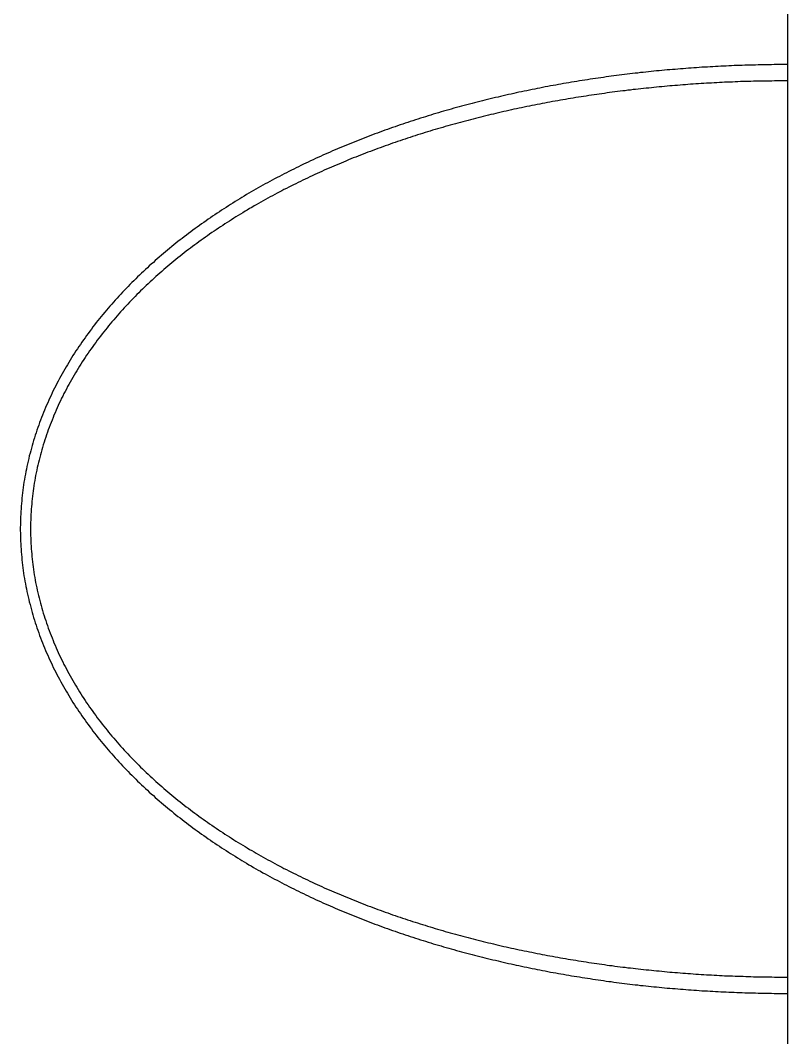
# Model space of a CAD drawing. Header units: millimetres. Extents: x 0 to 3800, y -67 to 2530.
# Drawn here: x 3399.76 to 3408.11, y 900.53 to 911.59 of the extents above; entities that cross this region are included whole.
import ezdxf
from ezdxf.lldxf.tags import DXFTag

# ---------------------------------------------------------------- set-up
doc = ezdxf.new("R2010")
doc.units = ezdxf.units.MM
doc.layers.add('내부선 및 부속', color=4, linetype='Continuous')
doc.layers.add('중심선', color=1, linetype='DASHED')
tags = doc.linetypes.add('DASHDOT', pattern=[70, 31, -13, 13, -13]).pattern_tags.tags
tags[10:11] = [DXFTag(74, 4), DXFTag(75, 0), DXFTag(340, '0'), DXFTag(46, 0.0), DXFTag(50, 0.0), DXFTag(44, 0.0), DXFTag(45, 0.0)]
tags[8:9] = [DXFTag(74, 4), DXFTag(75, 0), DXFTag(340, '0'), DXFTag(46, 0.0), DXFTag(50, 0.0), DXFTag(44, 0.0), DXFTag(45, 0.0)]
tags[6:7] = [DXFTag(74, 4), DXFTag(75, 0), DXFTag(340, '0'), DXFTag(46, 0.0), DXFTag(50, 0.0), DXFTag(44, 0.0), DXFTag(45, 0.0)]
tags[4:5] = [DXFTag(74, 4), DXFTag(75, 0), DXFTag(340, '0'), DXFTag(46, 0.0), DXFTag(50, 0.0), DXFTag(44, 0.0), DXFTag(45, 0.0)]
tags = doc.linetypes.add('DASHED', pattern=[25.72, 12.86, -12.86]).pattern_tags.tags
tags[6:7] = [DXFTag(74, 4), DXFTag(75, 0), DXFTag(340, '0'), DXFTag(46, 0.0), DXFTag(50, 0.0), DXFTag(44, 0.0), DXFTag(45, 0.0)]
tags[4:5] = [DXFTag(74, 4), DXFTag(75, 0), DXFTag(340, '0'), DXFTag(46, 0.0), DXFTag(50, 0.0), DXFTag(44, 0.0), DXFTag(45, 0.0)]

msp = doc.modelspace()

# ---------------------------------------------------------------- linework, layer by layer
at = {"layer": '내부선 및 부속', "linetype": 'Continuous', "flags": 128}
for points in [[(3408.105, 911.112), (3408.076, 911.112), (3408.047, 911.112), (3408.018, 911.112), (3407.989, 911.112), (3407.96, 911.112), (3407.931, 911.111), (3407.901, 911.111), (3407.872, 911.111), (3407.843, 911.11), (3407.814, 911.11), (3407.785, 911.109), (3407.756, 911.108), (3407.727, 911.108), (3407.697, 911.107), (3407.668, 911.106), (3407.639, 911.105), (3407.61, 911.104), (3407.581, 911.103), (3407.552, 911.102), (3407.523, 911.101), (3407.494, 911.1), (3407.464, 911.098), (3407.435, 911.097), (3407.406, 911.096), (3407.377, 911.094), (3407.348, 911.093), (3407.319, 911.091), (3407.29, 911.09), (3407.261, 911.088), (3407.232, 911.086), (3407.203, 911.085), (3407.173, 911.083), (3407.144, 911.081), (3407.115, 911.079), (3407.086, 911.077), (3407.057, 911.075), (3407.028, 911.073), (3406.999, 911.071), (3406.97, 911.068), (3406.941, 911.066), (3406.912, 911.064), (3406.883, 911.061), (3406.854, 911.059), (3406.825, 911.056), (3406.796, 911.054), (3406.767, 911.051), (3406.738, 911.048), (3406.709, 911.046), (3406.68, 911.043), (3406.651, 911.04), (3406.622, 911.037), (3406.593, 911.034), (3406.564, 911.031), (3406.535, 911.028), (3406.506, 911.025), (3406.477, 911.021), (3406.448, 911.018), (3406.419, 911.015), (3406.39, 911.011), (3406.361, 911.008), (3406.332, 911.004), (3406.303, 911.001), (3406.274, 910.997), (3406.245, 910.993), (3406.216, 910.989), (3406.187, 910.986), (3406.159, 910.982), (3406.13, 910.978), (3406.101, 910.974), (3406.072, 910.97), (3406.043, 910.965), (3406.014, 910.961), (3405.985, 910.957), (3405.957, 910.953), (3405.928, 910.948), (3405.899, 910.944), (3405.87, 910.939), (3405.841, 910.935), (3405.813, 910.93), (3405.784, 910.925), (3405.755, 910.92), (3405.726, 910.915), (3405.698, 910.911), (3405.669, 910.906), (3405.64, 910.901), (3405.612, 910.895), (3405.583, 910.89), (3405.554, 910.885), (3405.526, 910.88), (3405.497, 910.874), (3405.468, 910.869), (3405.44, 910.863), (3405.411, 910.858), (3405.382, 910.852), (3405.354, 910.847), (3405.325, 910.841), (3405.297, 910.835), (3405.268, 910.829), (3405.24, 910.823), (3405.211, 910.817), (3405.211, 910.817), (3405.183, 910.811), (3405.154, 910.805), (3405.126, 910.799), (3405.097, 910.792), (3405.069, 910.786), (3405.04, 910.78), (3405.012, 910.773), (3404.983, 910.767), (3404.955, 910.76), (3404.927, 910.753), (3404.898, 910.747), (3404.87, 910.74), (3404.842, 910.733), (3404.813, 910.726), (3404.785, 910.719), (3404.757, 910.712), (3404.729, 910.705), (3404.7, 910.697), (3404.672, 910.69), (3404.644, 910.683), (3404.616, 910.675), (3404.588, 910.668), (3404.559, 910.66), (3404.531, 910.652), (3404.503, 910.645), (3404.475, 910.637), (3404.447, 910.629), (3404.419, 910.621), (3404.391, 910.613), (3404.363, 910.605), (3404.335, 910.597), (3404.307, 910.588), (3404.279, 910.58), (3404.251, 910.572), (3404.223, 910.563), (3404.195, 910.555), (3404.168, 910.546), (3404.14, 910.537), (3404.112, 910.529), (3404.084, 910.52), (3404.056, 910.511), (3404.029, 910.502), (3404.001, 910.493), (3403.973, 910.484), (3403.946, 910.475), (3403.918, 910.465), (3403.89, 910.456), (3403.863, 910.446), (3403.835, 910.437), (3403.808, 910.427), (3403.78, 910.418), (3403.753, 910.408), (3403.725, 910.398), (3403.698, 910.388), (3403.67, 910.378), (3403.643, 910.368), (3403.616, 910.358), (3403.588, 910.348), (3403.561, 910.337), (3403.534, 910.327), (3403.507, 910.317), (3403.48, 910.306), (3403.452, 910.295), (3403.425, 910.285), (3403.398, 910.274), (3403.371, 910.263), (3403.344, 910.252), (3403.317, 910.241), (3403.29, 910.23), (3403.263, 910.219), (3403.236, 910.207), (3403.21, 910.196), (3403.183, 910.185), (3403.156, 910.173), (3403.129, 910.161), (3403.103, 910.15), (3403.076, 910.138), (3403.049, 910.126), (3403.023, 910.114), (3402.996, 910.102), (3402.97, 910.09), (3402.943, 910.078), (3402.917, 910.065), (3402.89, 910.053), (3402.864, 910.04), (3402.838, 910.028), (3402.811, 910.015), (3402.785, 910.002), (3402.759, 909.989), (3402.733, 909.976), (3402.707, 909.963), (3402.681, 909.95), (3402.655, 909.937), (3402.629, 909.924), (3402.603, 909.91), (3402.577, 909.897), (3402.551, 909.883), (3402.525, 909.87), (3402.5, 909.856), (3402.474, 909.842), (3402.474, 909.842), (3402.449, 909.828), (3402.423, 909.814), (3402.397, 909.8), (3402.372, 909.786), (3402.347, 909.771), (3402.321, 909.757), (3402.296, 909.742), (3402.271, 909.728), (3402.246, 909.713), (3402.22, 909.698), (3402.195, 909.683), (3402.17, 909.668), (3402.145, 909.653), (3402.121, 909.638), (3402.096, 909.622), (3402.071, 909.607), (3402.046, 909.591), (3402.022, 909.576), (3401.997, 909.56), (3401.973, 909.544), (3401.948, 909.528), (3401.924, 909.512), (3401.9, 909.496), (3401.875, 909.48), (3401.851, 909.464), (3401.827, 909.447), (3401.803, 909.43), (3401.779, 909.414), (3401.755, 909.397), (3401.731, 909.38), (3401.707, 909.363), (3401.684, 909.346), (3401.66, 909.329), (3401.637, 909.312), (3401.613, 909.294), (3401.59, 909.277), (3401.566, 909.259), (3401.543, 909.241), (3401.52, 909.223), (3401.497, 909.205), (3401.474, 909.187), (3401.451, 909.169), (3401.428, 909.151), (3401.406, 909.133), (3401.383, 909.114), (3401.361, 909.095), (3401.338, 909.077), (3401.316, 909.058), (3401.294, 909.039), (3401.271, 909.02), (3401.249, 909.001), (3401.227, 908.981), (3401.206, 908.962), (3401.184, 908.943), (3401.162, 908.923), (3401.141, 908.903), (3401.119, 908.883), (3401.098, 908.864), (3401.077, 908.843), (3401.055, 908.823), (3401.034, 908.803), (3401.014, 908.783), (3400.993, 908.762), (3400.972, 908.742), (3400.952, 908.721), (3400.931, 908.7), (3400.911, 908.679), (3400.891, 908.658), (3400.871, 908.637), (3400.851, 908.616), (3400.831, 908.594), (3400.811, 908.573), (3400.792, 908.551), (3400.772, 908.529), (3400.753, 908.507), (3400.734, 908.485), (3400.715, 908.463), (3400.696, 908.441), (3400.677, 908.419), (3400.658, 908.396), (3400.64, 908.374), (3400.621, 908.351), (3400.603, 908.328), (3400.585, 908.306), (3400.567, 908.283), (3400.549, 908.259), (3400.532, 908.236), (3400.514, 908.213), (3400.497, 908.189), (3400.48, 908.166), (3400.463, 908.142), (3400.446, 908.118), (3400.429, 908.094), (3400.413, 908.07), (3400.396, 908.046), (3400.38, 908.022), (3400.364, 907.998), (3400.348, 907.973), (3400.332, 907.949), (3400.317, 907.924), (3400.317, 907.924), (3400.302, 907.899), (3400.286, 907.874), (3400.271, 907.849), (3400.256, 907.824), (3400.242, 907.799), (3400.227, 907.774), (3400.213, 907.748), (3400.199, 907.723), (3400.185, 907.697), (3400.171, 907.671), (3400.158, 907.645), (3400.144, 907.62), (3400.131, 907.593), (3400.118, 907.567), (3400.106, 907.541), (3400.093, 907.515), (3400.081, 907.488), (3400.069, 907.462), (3400.057, 907.435), (3400.045, 907.408), (3400.034, 907.382), (3400.022, 907.355), (3400.011, 907.328), (3400, 907.301), (3399.99, 907.273), (3399.979, 907.246), (3399.969, 907.219), (3399.959, 907.191), (3399.949, 907.164), (3399.94, 907.136), (3399.931, 907.109), (3399.922, 907.081), (3399.913, 907.053), (3399.904, 907.025), (3399.896, 906.997), (3399.888, 906.969), (3399.88, 906.941), (3399.872, 906.913), (3399.865, 906.885), (3399.857, 906.857), (3399.851, 906.828), (3399.844, 906.8), (3399.837, 906.771), (3399.831, 906.743), (3399.825, 906.714), (3399.82, 906.686), (3399.814, 906.657), (3399.809, 906.628), (3399.804, 906.6), (3399.799, 906.571), (3399.795, 906.542), (3399.791, 906.513), (3399.787, 906.484), (3399.783, 906.455), (3399.78, 906.426), (3399.777, 906.397), (3399.774, 906.368), (3399.771, 906.339), (3399.769, 906.31), (3399.767, 906.281), (3399.765, 906.252), (3399.763, 906.223), (3399.762, 906.193), (3399.761, 906.164), (3399.76, 906.135), (3399.76, 906.106), (3399.759, 906.077), (3399.759, 906.047), (3399.76, 906.018), (3399.76, 905.989), (3399.761, 905.96), (3399.762, 905.931), (3399.763, 905.902), (3399.765, 905.872), (3399.767, 905.843), (3399.769, 905.814), (3399.771, 905.785), (3399.774, 905.756), (3399.777, 905.727), (3399.78, 905.698), (3399.783, 905.669), (3399.787, 905.64), (3399.791, 905.611), (3399.795, 905.582), (3399.799, 905.553), (3399.804, 905.525), (3399.809, 905.496), (3399.814, 905.467), (3399.82, 905.438), (3399.825, 905.41), (3399.831, 905.381), (3399.837, 905.353), (3399.844, 905.324), (3399.851, 905.296), (3399.857, 905.268), (3399.865, 905.239), (3399.872, 905.211), (3399.88, 905.183), (3399.888, 905.155), (3399.896, 905.127), (3399.896, 905.127), (3399.904, 905.099), (3399.913, 905.071), (3399.922, 905.043), (3399.931, 905.015), (3399.94, 904.988), (3399.949, 904.96), (3399.959, 904.933), (3399.969, 904.905), (3399.979, 904.878), (3399.99, 904.851), (3400, 904.823), (3400.011, 904.796), (3400.022, 904.769), (3400.034, 904.742), (3400.045, 904.716), (3400.057, 904.689), (3400.069, 904.662), (3400.081, 904.636), (3400.093, 904.609), (3400.106, 904.583), (3400.118, 904.557), (3400.131, 904.531), (3400.145, 904.505), (3400.158, 904.479), (3400.171, 904.453), (3400.185, 904.427), (3400.199, 904.401), (3400.213, 904.376), (3400.227, 904.35), (3400.242, 904.325), (3400.256, 904.3), (3400.271, 904.275), (3400.286, 904.25), (3400.302, 904.225), (3400.317, 904.2), (3400.332, 904.175), (3400.348, 904.151), (3400.364, 904.126), (3400.38, 904.102), (3400.396, 904.078), (3400.413, 904.054), (3400.429, 904.03), (3400.446, 904.006), (3400.463, 903.982), (3400.48, 903.958), (3400.497, 903.935), (3400.514, 903.911), (3400.532, 903.888), (3400.549, 903.865), (3400.567, 903.842), (3400.585, 903.819), (3400.603, 903.796), (3400.621, 903.773), (3400.64, 903.75), (3400.658, 903.728), (3400.677, 903.705), (3400.696, 903.683), (3400.715, 903.661), (3400.734, 903.639), (3400.753, 903.617), (3400.772, 903.595), (3400.792, 903.573), (3400.811, 903.552), (3400.831, 903.53), (3400.851, 903.509), (3400.871, 903.487), (3400.891, 903.466), (3400.911, 903.445), (3400.931, 903.424), (3400.952, 903.403), (3400.972, 903.383), (3400.993, 903.362), (3401.014, 903.341), (3401.034, 903.321), (3401.055, 903.301), (3401.077, 903.281), (3401.098, 903.261), (3401.119, 903.241), (3401.141, 903.221), (3401.162, 903.201), (3401.184, 903.182), (3401.206, 903.162), (3401.227, 903.143), (3401.249, 903.123), (3401.271, 903.104), (3401.294, 903.085), (3401.316, 903.066), (3401.338, 903.047), (3401.361, 903.029), (3401.383, 903.01), (3401.406, 902.992), (3401.428, 902.973), (3401.451, 902.955), (3401.474, 902.937), (3401.497, 902.919), (3401.52, 902.901), (3401.543, 902.883), (3401.566, 902.865), (3401.59, 902.847), (3401.613, 902.83), (3401.613, 902.83), (3401.637, 902.813), (3401.66, 902.795), (3401.684, 902.778), (3401.707, 902.761), (3401.731, 902.744), (3401.755, 902.727), (3401.779, 902.71), (3401.803, 902.694), (3401.827, 902.677), (3401.851, 902.661), (3401.875, 902.644), (3401.9, 902.628), (3401.924, 902.612), (3401.948, 902.596), (3401.973, 902.58), (3401.997, 902.564), (3402.022, 902.548), (3402.046, 902.533), (3402.071, 902.517), (3402.096, 902.502), (3402.121, 902.486), (3402.145, 902.471), (3402.17, 902.456), (3402.195, 902.441), (3402.22, 902.426), (3402.246, 902.411), (3402.271, 902.397), (3402.296, 902.382), (3402.321, 902.367), (3402.347, 902.353), (3402.372, 902.339), (3402.397, 902.324), (3402.423, 902.31), (3402.449, 902.296), (3402.474, 902.282), (3402.5, 902.268), (3402.525, 902.254), (3402.551, 902.241), (3402.577, 902.227), (3402.603, 902.214), (3402.629, 902.2), (3402.655, 902.187), (3402.681, 902.174), (3402.707, 902.161), (3402.733, 902.148), (3402.759, 902.135), (3402.785, 902.122), (3402.811, 902.109), (3402.838, 902.096), (3402.864, 902.084), (3402.89, 902.071), (3402.917, 902.059), (3402.943, 902.047), (3402.97, 902.034), (3402.996, 902.022), (3403.023, 902.01), (3403.049, 901.998), (3403.076, 901.986), (3403.103, 901.974), (3403.129, 901.963), (3403.156, 901.951), (3403.183, 901.94), (3403.21, 901.928), (3403.236, 901.917), (3403.263, 901.905), (3403.29, 901.894), (3403.317, 901.883), (3403.344, 901.872), (3403.371, 901.861), (3403.398, 901.85), (3403.425, 901.839), (3403.452, 901.829), (3403.48, 901.818), (3403.507, 901.808), (3403.534, 901.797), (3403.561, 901.787), (3403.588, 901.776), (3403.616, 901.766), (3403.643, 901.756), (3403.67, 901.746), (3403.698, 901.736), (3403.725, 901.726), (3403.753, 901.716), (3403.78, 901.706), (3403.808, 901.697), (3403.835, 901.687), (3403.863, 901.678), (3403.89, 901.668), (3403.918, 901.659), (3403.946, 901.65), (3403.973, 901.64), (3404.001, 901.631), (3404.029, 901.622), (3404.056, 901.613), (3404.084, 901.604), (3404.112, 901.595), (3404.14, 901.587), (3404.168, 901.578), (3404.195, 901.569), (3404.223, 901.561), (3404.223, 901.561), (3404.251, 901.552), (3404.279, 901.544), (3404.307, 901.536), (3404.335, 901.527), (3404.363, 901.519), (3404.391, 901.511), (3404.419, 901.503), (3404.447, 901.495), (3404.475, 901.487), (3404.503, 901.479), (3404.531, 901.472), (3404.559, 901.464), (3404.588, 901.456), (3404.616, 901.449), (3404.644, 901.441), (3404.672, 901.434), (3404.7, 901.427), (3404.729, 901.42), (3404.757, 901.412), (3404.785, 901.405), (3404.813, 901.398), (3404.842, 901.391), (3404.87, 901.384), (3404.898, 901.378), (3404.927, 901.371), (3404.955, 901.364), (3404.983, 901.357), (3405.012, 901.351), (3405.04, 901.344), (3405.069, 901.338), (3405.097, 901.332), (3405.126, 901.325), (3405.154, 901.319), (3405.183, 901.313), (3405.211, 901.307), (3405.24, 901.301), (3405.268, 901.295), (3405.297, 901.289), (3405.325, 901.283), (3405.354, 901.278), (3405.382, 901.272), (3405.411, 901.266), (3405.44, 901.261), (3405.468, 901.255), (3405.497, 901.25), (3405.526, 901.244), (3405.554, 901.239), (3405.583, 901.234), (3405.612, 901.229), (3405.64, 901.224), (3405.669, 901.219), (3405.698, 901.214), (3405.726, 901.209), (3405.755, 901.204), (3405.784, 901.199), (3405.813, 901.194), (3405.841, 901.19), (3405.87, 901.185), (3405.899, 901.18), (3405.928, 901.176), (3405.957, 901.172), (3405.985, 901.167), (3406.014, 901.163), (3406.043, 901.159), (3406.072, 901.155), (3406.101, 901.15), (3406.13, 901.146), (3406.159, 901.142), (3406.187, 901.139), (3406.216, 901.135), (3406.245, 901.131), (3406.274, 901.127), (3406.303, 901.123), (3406.332, 901.12), (3406.361, 901.116), (3406.39, 901.113), (3406.419, 901.109), (3406.448, 901.106), (3406.477, 901.103), (3406.506, 901.099), (3406.535, 901.096), (3406.564, 901.093), (3406.593, 901.09), (3406.622, 901.087), (3406.651, 901.084), (3406.68, 901.081), (3406.709, 901.078), (3406.738, 901.076), (3406.767, 901.073), (3406.796, 901.07), (3406.825, 901.068), (3406.854, 901.065), (3406.883, 901.063), (3406.912, 901.06), (3406.941, 901.058), (3406.97, 901.056), (3406.999, 901.053), (3407.028, 901.051), (3407.057, 901.049), (3407.086, 901.047), (3407.086, 901.047), (3407.115, 901.045), (3407.144, 901.043), (3407.173, 901.041), (3407.203, 901.039), (3407.232, 901.038), (3407.261, 901.036), (3407.29, 901.034), (3407.319, 901.033), (3407.348, 901.031), (3407.377, 901.03), (3407.406, 901.028), (3407.435, 901.027), (3407.464, 901.026), (3407.494, 901.024), (3407.523, 901.023), (3407.552, 901.022), (3407.581, 901.021), (3407.61, 901.02), (3407.639, 901.019), (3407.668, 901.018), (3407.697, 901.017), (3407.727, 901.017), (3407.756, 901.016), (3407.785, 901.015), (3407.814, 901.015), (3407.843, 901.014), (3407.872, 901.014), (3407.901, 901.013), (3407.931, 901.013), (3407.96, 901.012), (3407.989, 901.012), (3408.018, 901.012), (3408.047, 901.012), (3408.076, 901.012), (3408.105, 901.012)], [(3408.105, 910.935), (3408.077, 910.935), (3408.048, 910.935), (3408.02, 910.935), (3407.991, 910.935), (3407.963, 910.935), (3407.934, 910.934), (3407.905, 910.934), (3407.877, 910.934), (3407.848, 910.933), (3407.82, 910.933), (3407.791, 910.932), (3407.763, 910.932), (3407.734, 910.931), (3407.706, 910.93), (3407.677, 910.929), (3407.649, 910.928), (3407.62, 910.928), (3407.591, 910.927), (3407.563, 910.926), (3407.534, 910.925), (3407.506, 910.923), (3407.477, 910.922), (3407.449, 910.921), (3407.42, 910.92), (3407.392, 910.918), (3407.363, 910.917), (3407.335, 910.916), (3407.306, 910.914), (3407.278, 910.912), (3407.249, 910.911), (3407.221, 910.909), (3407.192, 910.907), (3407.164, 910.906), (3407.135, 910.904), (3407.107, 910.902), (3407.078, 910.9), (3407.05, 910.898), (3407.021, 910.896), (3406.993, 910.894), (3406.964, 910.892), (3406.936, 910.889), (3406.907, 910.887), (3406.879, 910.885), (3406.85, 910.882), (3406.822, 910.88), (3406.793, 910.877), (3406.765, 910.875), (3406.737, 910.872), (3406.708, 910.869), (3406.68, 910.867), (3406.651, 910.864), (3406.623, 910.861), (3406.594, 910.858), (3406.566, 910.855), (3406.538, 910.852), (3406.509, 910.849), (3406.481, 910.846), (3406.452, 910.843), (3406.424, 910.84), (3406.396, 910.836), (3406.367, 910.833), (3406.339, 910.829), (3406.311, 910.826), (3406.282, 910.822), (3406.254, 910.819), (3406.226, 910.815), (3406.197, 910.811), (3406.169, 910.808), (3406.141, 910.804), (3406.112, 910.8), (3406.084, 910.796), (3406.056, 910.792), (3406.028, 910.788), (3405.999, 910.784), (3405.971, 910.78), (3405.943, 910.775), (3405.915, 910.771), (3405.886, 910.767), (3405.858, 910.762), (3405.83, 910.758), (3405.802, 910.753), (3405.774, 910.749), (3405.745, 910.744), (3405.717, 910.739), (3405.689, 910.734), (3405.661, 910.73), (3405.633, 910.725), (3405.605, 910.72), (3405.577, 910.715), (3405.549, 910.71), (3405.52, 910.704), (3405.492, 910.699), (3405.464, 910.694), (3405.436, 910.689), (3405.408, 910.683), (3405.38, 910.678), (3405.352, 910.672), (3405.324, 910.667), (3405.296, 910.661), (3405.268, 910.655), (3405.268, 910.655), (3405.24, 910.649), (3405.212, 910.644), (3405.184, 910.638), (3405.156, 910.632), (3405.128, 910.626), (3405.101, 910.62), (3405.073, 910.613), (3405.045, 910.607), (3405.017, 910.601), (3404.989, 910.595), (3404.961, 910.588), (3404.933, 910.582), (3404.906, 910.575), (3404.878, 910.568), (3404.85, 910.562), (3404.822, 910.555), (3404.795, 910.548), (3404.767, 910.541), (3404.739, 910.534), (3404.711, 910.527), (3404.684, 910.52), (3404.656, 910.513), (3404.629, 910.506), (3404.601, 910.499), (3404.573, 910.491), (3404.546, 910.484), (3404.518, 910.476), (3404.491, 910.469), (3404.463, 910.461), (3404.436, 910.453), (3404.408, 910.446), (3404.381, 910.438), (3404.353, 910.43), (3404.326, 910.422), (3404.298, 910.414), (3404.271, 910.406), (3404.244, 910.398), (3404.216, 910.389), (3404.189, 910.381), (3404.162, 910.373), (3404.134, 910.364), (3404.107, 910.356), (3404.08, 910.347), (3404.053, 910.338), (3404.025, 910.33), (3403.998, 910.321), (3403.971, 910.312), (3403.944, 910.303), (3403.917, 910.294), (3403.89, 910.285), (3403.863, 910.275), (3403.836, 910.266), (3403.809, 910.257), (3403.782, 910.247), (3403.755, 910.238), (3403.728, 910.228), (3403.701, 910.219), (3403.674, 910.209), (3403.647, 910.199), (3403.621, 910.189), (3403.594, 910.179), (3403.567, 910.169), (3403.54, 910.159), (3403.514, 910.149), (3403.487, 910.138), (3403.46, 910.128), (3403.434, 910.118), (3403.407, 910.107), (3403.381, 910.097), (3403.354, 910.086), (3403.328, 910.075), (3403.301, 910.064), (3403.275, 910.053), (3403.249, 910.042), (3403.222, 910.031), (3403.196, 910.02), (3403.17, 910.009), (3403.143, 909.997), (3403.117, 909.986), (3403.091, 909.975), (3403.065, 909.963), (3403.039, 909.951), (3403.013, 909.94), (3402.987, 909.928), (3402.961, 909.916), (3402.935, 909.904), (3402.909, 909.892), (3402.883, 909.879), (3402.857, 909.867), (3402.832, 909.855), (3402.806, 909.842), (3402.78, 909.83), (3402.755, 909.817), (3402.729, 909.805), (3402.703, 909.792), (3402.678, 909.779), (3402.653, 909.766), (3402.627, 909.753), (3402.602, 909.74), (3402.576, 909.726), (3402.576, 909.726), (3402.551, 909.713), (3402.526, 909.7), (3402.501, 909.686), (3402.476, 909.673), (3402.451, 909.659), (3402.426, 909.645), (3402.401, 909.631), (3402.376, 909.617), (3402.351, 909.603), (3402.326, 909.589), (3402.301, 909.575), (3402.276, 909.56), (3402.252, 909.546), (3402.227, 909.531), (3402.203, 909.517), (3402.178, 909.502), (3402.154, 909.487), (3402.129, 909.472), (3402.105, 909.457), (3402.081, 909.442), (3402.057, 909.426), (3402.033, 909.411), (3402.009, 909.396), (3401.985, 909.38), (3401.961, 909.364), (3401.937, 909.349), (3401.913, 909.333), (3401.889, 909.317), (3401.866, 909.301), (3401.842, 909.285), (3401.818, 909.268), (3401.795, 909.252), (3401.772, 909.235), (3401.748, 909.219), (3401.725, 909.202), (3401.702, 909.185), (3401.679, 909.168), (3401.656, 909.151), (3401.633, 909.134), (3401.61, 909.117), (3401.587, 909.1), (3401.564, 909.082), (3401.542, 909.065), (3401.519, 909.047), (3401.497, 909.029), (3401.474, 909.011), (3401.452, 908.993), (3401.43, 908.975), (3401.408, 908.957), (3401.386, 908.939), (3401.364, 908.92), (3401.342, 908.902), (3401.32, 908.883), (3401.299, 908.864), (3401.277, 908.846), (3401.256, 908.827), (3401.234, 908.807), (3401.213, 908.788), (3401.192, 908.769), (3401.171, 908.75), (3401.15, 908.73), (3401.129, 908.71), (3401.109, 908.691), (3401.088, 908.671), (3401.068, 908.651), (3401.047, 908.631), (3401.027, 908.611), (3401.007, 908.59), (3400.987, 908.57), (3400.967, 908.549), (3400.947, 908.529), (3400.928, 908.508), (3400.908, 908.487), (3400.889, 908.466), (3400.869, 908.445), (3400.85, 908.424), (3400.831, 908.402), (3400.812, 908.381), (3400.794, 908.359), (3400.775, 908.338), (3400.756, 908.316), (3400.738, 908.294), (3400.72, 908.272), (3400.702, 908.25), (3400.684, 908.228), (3400.666, 908.205), (3400.648, 908.183), (3400.631, 908.16), (3400.614, 908.138), (3400.596, 908.115), (3400.579, 908.092), (3400.562, 908.069), (3400.546, 908.046), (3400.529, 908.022), (3400.513, 907.999), (3400.496, 907.975), (3400.48, 907.952), (3400.464, 907.928), (3400.449, 907.904), (3400.433, 907.88), (3400.433, 907.88), (3400.418, 907.856), (3400.402, 907.832), (3400.387, 907.808), (3400.372, 907.783), (3400.358, 907.759), (3400.343, 907.734), (3400.329, 907.71), (3400.315, 907.685), (3400.301, 907.66), (3400.287, 907.635), (3400.273, 907.61), (3400.26, 907.584), (3400.247, 907.559), (3400.234, 907.534), (3400.221, 907.508), (3400.208, 907.483), (3400.196, 907.457), (3400.183, 907.431), (3400.171, 907.405), (3400.16, 907.379), (3400.148, 907.353), (3400.137, 907.327), (3400.125, 907.3), (3400.115, 907.274), (3400.104, 907.247), (3400.093, 907.221), (3400.083, 907.194), (3400.073, 907.167), (3400.063, 907.14), (3400.053, 907.114), (3400.044, 907.087), (3400.035, 907.059), (3400.026, 907.032), (3400.017, 907.005), (3400.009, 906.978), (3400.001, 906.95), (3399.993, 906.923), (3399.985, 906.895), (3399.977, 906.868), (3399.97, 906.84), (3399.963, 906.812), (3399.956, 906.785), (3399.95, 906.757), (3399.944, 906.729), (3399.937, 906.701), (3399.932, 906.673), (3399.926, 906.645), (3399.921, 906.617), (3399.916, 906.589), (3399.911, 906.56), (3399.907, 906.532), (3399.903, 906.504), (3399.899, 906.476), (3399.895, 906.447), (3399.891, 906.419), (3399.888, 906.39), (3399.885, 906.362), (3399.883, 906.333), (3399.88, 906.305), (3399.878, 906.276), (3399.876, 906.248), (3399.875, 906.219), (3399.873, 906.191), (3399.872, 906.162), (3399.871, 906.134), (3399.871, 906.105), (3399.871, 906.076), (3399.871, 906.048), (3399.871, 906.019), (3399.871, 905.991), (3399.872, 905.962), (3399.873, 905.933), (3399.875, 905.905), (3399.876, 905.876), (3399.878, 905.848), (3399.88, 905.819), (3399.883, 905.791), (3399.885, 905.762), (3399.888, 905.734), (3399.891, 905.705), (3399.895, 905.677), (3399.899, 905.649), (3399.903, 905.62), (3399.907, 905.592), (3399.911, 905.564), (3399.916, 905.536), (3399.921, 905.507), (3399.926, 905.479), (3399.932, 905.451), (3399.937, 905.423), (3399.944, 905.395), (3399.95, 905.367), (3399.956, 905.339), (3399.963, 905.312), (3399.97, 905.284), (3399.977, 905.256), (3399.985, 905.229), (3399.993, 905.201), (3400.001, 905.174), (3400.009, 905.146), (3400.009, 905.146), (3400.017, 905.119), (3400.026, 905.092), (3400.035, 905.065), (3400.044, 905.038), (3400.053, 905.011), (3400.063, 904.984), (3400.073, 904.957), (3400.083, 904.93), (3400.093, 904.903), (3400.104, 904.877), (3400.115, 904.85), (3400.125, 904.824), (3400.137, 904.798), (3400.148, 904.771), (3400.16, 904.745), (3400.171, 904.719), (3400.183, 904.693), (3400.196, 904.667), (3400.208, 904.642), (3400.221, 904.616), (3400.234, 904.59), (3400.247, 904.565), (3400.26, 904.54), (3400.273, 904.514), (3400.287, 904.489), (3400.301, 904.464), (3400.315, 904.439), (3400.329, 904.414), (3400.343, 904.39), (3400.358, 904.365), (3400.372, 904.341), (3400.387, 904.316), (3400.402, 904.292), (3400.418, 904.268), (3400.433, 904.244), (3400.449, 904.22), (3400.464, 904.196), (3400.48, 904.172), (3400.496, 904.149), (3400.513, 904.125), (3400.529, 904.102), (3400.546, 904.078), (3400.562, 904.055), (3400.579, 904.032), (3400.596, 904.009), (3400.614, 903.987), (3400.631, 903.964), (3400.648, 903.941), (3400.666, 903.919), (3400.684, 903.896), (3400.702, 903.874), (3400.72, 903.852), (3400.738, 903.83), (3400.756, 903.808), (3400.775, 903.786), (3400.794, 903.765), (3400.812, 903.743), (3400.831, 903.722), (3400.85, 903.7), (3400.869, 903.679), (3400.889, 903.658), (3400.908, 903.637), (3400.928, 903.616), (3400.947, 903.595), (3400.967, 903.575), (3400.987, 903.554), (3401.007, 903.534), (3401.027, 903.514), (3401.047, 903.493), (3401.068, 903.473), (3401.088, 903.453), (3401.109, 903.433), (3401.129, 903.414), (3401.15, 903.394), (3401.171, 903.375), (3401.192, 903.355), (3401.213, 903.336), (3401.234, 903.317), (3401.256, 903.298), (3401.277, 903.279), (3401.299, 903.26), (3401.32, 903.241), (3401.342, 903.222), (3401.364, 903.204), (3401.386, 903.185), (3401.408, 903.167), (3401.43, 903.149), (3401.452, 903.131), (3401.474, 903.113), (3401.497, 903.095), (3401.519, 903.077), (3401.542, 903.06), (3401.564, 903.042), (3401.587, 903.025), (3401.61, 903.007), (3401.633, 902.99), (3401.656, 902.973), (3401.679, 902.956), (3401.702, 902.939), (3401.725, 902.922), (3401.725, 902.922), (3401.748, 902.905), (3401.772, 902.889), (3401.795, 902.872), (3401.818, 902.856), (3401.842, 902.84), (3401.866, 902.823), (3401.889, 902.807), (3401.913, 902.791), (3401.937, 902.776), (3401.961, 902.76), (3401.985, 902.744), (3402.009, 902.729), (3402.033, 902.713), (3402.057, 902.698), (3402.081, 902.682), (3402.105, 902.667), (3402.129, 902.652), (3402.154, 902.637), (3402.178, 902.622), (3402.203, 902.608), (3402.227, 902.593), (3402.252, 902.578), (3402.276, 902.564), (3402.301, 902.55), (3402.326, 902.535), (3402.351, 902.521), (3402.376, 902.507), (3402.401, 902.493), (3402.426, 902.479), (3402.451, 902.465), (3402.476, 902.452), (3402.501, 902.438), (3402.526, 902.424), (3402.551, 902.411), (3402.576, 902.398), (3402.602, 902.384), (3402.627, 902.371), (3402.653, 902.358), (3402.678, 902.345), (3402.703, 902.332), (3402.729, 902.32), (3402.755, 902.307), (3402.78, 902.294), (3402.806, 902.282), (3402.832, 902.269), (3402.857, 902.257), (3402.883, 902.245), (3402.909, 902.232), (3402.935, 902.22), (3402.961, 902.208), (3402.987, 902.196), (3403.013, 902.185), (3403.039, 902.173), (3403.065, 902.161), (3403.091, 902.15), (3403.117, 902.138), (3403.143, 902.127), (3403.17, 902.115), (3403.196, 902.104), (3403.222, 902.093), (3403.249, 902.082), (3403.275, 902.071), (3403.301, 902.06), (3403.328, 902.049), (3403.354, 902.038), (3403.381, 902.028), (3403.407, 902.017), (3403.434, 902.006), (3403.46, 901.996), (3403.487, 901.986), (3403.514, 901.975), (3403.54, 901.965), (3403.567, 901.955), (3403.594, 901.945), (3403.621, 901.935), (3403.647, 901.925), (3403.674, 901.915), (3403.701, 901.906), (3403.728, 901.896), (3403.755, 901.886), (3403.782, 901.877), (3403.809, 901.867), (3403.836, 901.858), (3403.863, 901.849), (3403.89, 901.84), (3403.917, 901.83), (3403.944, 901.821), (3403.971, 901.812), (3403.998, 901.803), (3404.025, 901.795), (3404.053, 901.786), (3404.08, 901.777), (3404.107, 901.769), (3404.134, 901.76), (3404.162, 901.752), (3404.189, 901.743), (3404.216, 901.735), (3404.244, 901.727), (3404.271, 901.718), (3404.298, 901.71), (3404.298, 901.71), (3404.326, 901.702), (3404.353, 901.694), (3404.381, 901.686), (3404.408, 901.678), (3404.436, 901.671), (3404.463, 901.663), (3404.491, 901.655), (3404.518, 901.648), (3404.546, 901.64), (3404.573, 901.633), (3404.601, 901.625), (3404.629, 901.618), (3404.656, 901.611), (3404.684, 901.604), (3404.711, 901.597), (3404.739, 901.59), (3404.767, 901.583), (3404.795, 901.576), (3404.822, 901.569), (3404.85, 901.562), (3404.878, 901.556), (3404.906, 901.549), (3404.933, 901.542), (3404.961, 901.536), (3404.989, 901.53), (3405.017, 901.523), (3405.045, 901.517), (3405.073, 901.511), (3405.101, 901.505), (3405.128, 901.498), (3405.156, 901.492), (3405.184, 901.486), (3405.212, 901.481), (3405.24, 901.475), (3405.268, 901.469), (3405.296, 901.463), (3405.324, 901.458), (3405.352, 901.452), (3405.38, 901.446), (3405.408, 901.441), (3405.436, 901.436), (3405.464, 901.43), (3405.492, 901.425), (3405.52, 901.42), (3405.549, 901.415), (3405.577, 901.409), (3405.605, 901.404), (3405.633, 901.399), (3405.661, 901.395), (3405.689, 901.39), (3405.717, 901.385), (3405.745, 901.38), (3405.774, 901.376), (3405.802, 901.371), (3405.83, 901.366), (3405.858, 901.362), (3405.886, 901.357), (3405.915, 901.353), (3405.943, 901.349), (3405.971, 901.345), (3405.999, 901.34), (3406.028, 901.336), (3406.056, 901.332), (3406.084, 901.328), (3406.112, 901.324), (3406.141, 901.32), (3406.169, 901.316), (3406.197, 901.313), (3406.226, 901.309), (3406.254, 901.305), (3406.282, 901.302), (3406.311, 901.298), (3406.339, 901.295), (3406.367, 901.291), (3406.396, 901.288), (3406.424, 901.285), (3406.452, 901.281), (3406.481, 901.278), (3406.509, 901.275), (3406.538, 901.272), (3406.566, 901.269), (3406.594, 901.266), (3406.623, 901.263), (3406.651, 901.26), (3406.68, 901.257), (3406.708, 901.255), (3406.737, 901.252), (3406.765, 901.249), (3406.793, 901.247), (3406.822, 901.244), (3406.85, 901.242), (3406.879, 901.239), (3406.907, 901.237), (3406.936, 901.235), (3406.964, 901.233), (3406.993, 901.23), (3407.021, 901.228), (3407.05, 901.226), (3407.078, 901.224), (3407.107, 901.222), (3407.107, 901.222), (3407.135, 901.22), (3407.164, 901.218), (3407.192, 901.217), (3407.221, 901.215), (3407.249, 901.213), (3407.278, 901.212), (3407.306, 901.21), (3407.335, 901.209), (3407.363, 901.207), (3407.392, 901.206), (3407.42, 901.204), (3407.449, 901.203), (3407.477, 901.202), (3407.506, 901.201), (3407.534, 901.2), (3407.563, 901.198), (3407.591, 901.197), (3407.62, 901.197), (3407.649, 901.196), (3407.677, 901.195), (3407.706, 901.194), (3407.734, 901.193), (3407.763, 901.193), (3407.791, 901.192), (3407.82, 901.191), (3407.848, 901.191), (3407.877, 901.19), (3407.905, 901.19), (3407.934, 901.19), (3407.963, 901.189), (3407.991, 901.189), (3408.02, 901.189), (3408.048, 901.189), (3408.077, 901.189), (3408.105, 901.189)]]:
    msp.add_lwpolyline(points, dxfattribs=at)
at = {"layer": '중심선', "linetype": 'DASHDOT'}
msp.add_line((3408.105, 1128.027), (3408.105, 231.218), dxfattribs=at)

doc.saveas('drawing.dxf')
